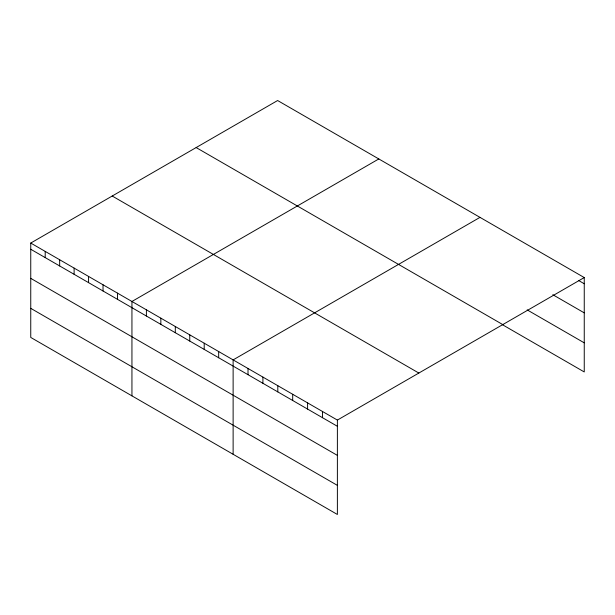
<?xml version="1.0" encoding="UTF-8"?>
<svg xmlns="http://www.w3.org/2000/svg" width="615" height="615" viewBox="0 0 615 615"><rect width="100%" height="100%" fill="white"/><g stroke="black" fill="none" stroke-linecap="round" stroke-linejoin="round"><path stroke-width="0.92" d="M30.75 243.056L337.381 420.083L337.381 514.471L30.75 337.443L30.75 243.056L277.619 100.529L584.25 277.557L584.25 371.944L502.34 324.651M378.809 158.947L131.941 301.473L131.941 395.86M480 217.364L233.123 359.898L233.123 454.285M337.381 420.083L584.25 277.557M578.461 280.417L584.25 283.761M552.808 294.708L584.25 312.858M527.163 309.883L584.25 342.839M196.154 147.562L502.786 324.589M112.214 196.024L418.846 373.051M30.75 249.26L337.381 426.287M30.75 278.364L337.381 455.392M30.75 308.346L337.381 485.373M322.483 411.489L322.483 417.693M307.592 402.887L307.592 409.09M292.694 394.292L292.694 400.496M277.803 385.69L277.803 391.893M262.913 377.095L262.913 383.299M248.014 368.493L248.014 374.696M218.671 351.549L218.671 357.753M204.211 343.208L204.211 349.412M189.758 334.86L189.758 341.064M175.306 326.511L175.306 332.715M160.846 318.17L160.846 324.374M146.393 309.822L146.393 316.025M117.48 293.132L117.48 299.336M103.028 284.783L103.028 290.987M88.568 276.443L88.568 282.646M74.115 268.094L74.115 274.298M59.663 259.745L59.663 265.949M45.203 251.404L45.203 257.608"/></g></svg>
